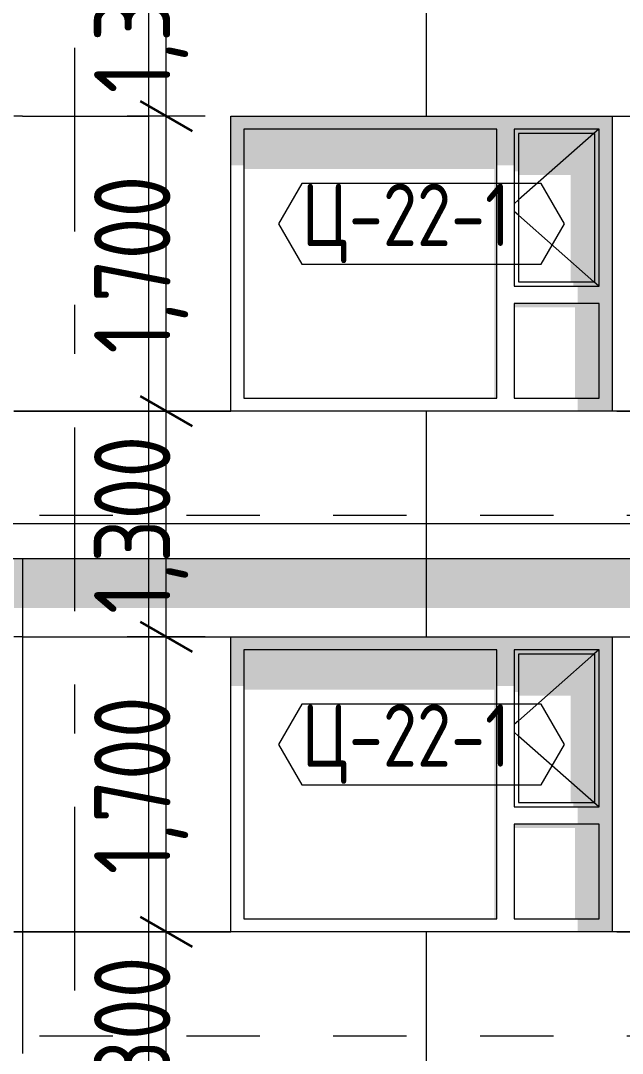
# Model space of a CAD drawing. Header units: millimetres. Extents: x 18162 to 7085488, y 72188 to 247925.
# Drawn here: x 5806197 to 5809667, y 109284 to 115234 of the extents above; entities that cross this region are included whole.
import ezdxf
from ezdxf.enums import TextEntityAlignment as Align

# ---------------------------------------------------------------- set-up
doc = ezdxf.new("R2010")
doc.units = ezdxf.units.MM
doc.header["$MEASUREMENT"] = 0
doc.linetypes.add('Dashed', pattern=[423.333333, 211.666667, -211.666667])
doc.linetypes.add('Double Dashed', pattern=[1093.611073, 529.166651, -211.666656, 141.111112, -211.666656])
for name, color, linetype in [('Archicad Windows', 7, 'Continuous'), ('Structural - Bearing', 7, 'Continuous'), ('Structural - Grid', 7, 'Continuous')]:
    doc.layers.add(name, color=color, linetype=linetype)
doc.styles.add('GENERATED_STYLE_3', font='', dxfattribs={"width": 0.8})
doc.styles.get('GENERATED_STYLE_3').set_extended_font_data('ISOCPEUR MON')
doc.dimstyles.new('GENERATED_STYLE__15', dxfattribs={"dimtxt": 440.00001, "dimasz": 228, "dimexe": 0.18, "dimexo": 150, "dimgap": 0, "dimtad": 1, "dimdec": 0, "dimzin": 0, "dimdsep": 46, "dimtxsty": 'GENERATED_STYLE_3', "dimblk": 'ARROWHEAD_2', "dimblk1": 'ARROWHEAD_2', "dimblk2": 'ARROWHEAD_2', "dimcen": 0.09, "dimclrd": 13, "dimclre": 13, "dimclrt": 13, "dimadec": 0, "dimazin": 0, "dimtfac": 1, "dimtdec": 4, "dimtmove": 0, "dimatfit": 3, "dimfxl": 1, "dimtolj": 1, "dimtzin": 0, "dimarcsym": 0})
doc.dimstyles.new('GENERATED_STYLE__19', dxfattribs={"dimtxt": 440.00001, "dimasz": 228, "dimexe": 0.18, "dimexo": 31028.935828, "dimgap": 0, "dimtad": 1, "dimdec": 0, "dimzin": 0, "dimdsep": 46, "dimtxsty": 'GENERATED_STYLE_3', "dimblk": 'ARROWHEAD_2', "dimblk1": 'ARROWHEAD_2', "dimblk2": 'ARROWHEAD_2', "dimcen": 0.09, "dimclrd": 13, "dimclre": 13, "dimclrt": 13, "dimadec": 0, "dimazin": 0, "dimtfac": 1, "dimtdec": 4, "dimtmove": 0, "dimatfit": 3, "dimfxl": 1, "dimtolj": 1, "dimtzin": 0, "dimarcsym": 0})
doc.dimstyles.new('GENERATED_STYLE__20', dxfattribs={"dimtxt": 440.00001, "dimasz": 228, "dimexe": 0.18, "dimexo": 31229.618294, "dimgap": 0, "dimtad": 1, "dimdec": 0, "dimzin": 0, "dimdsep": 46, "dimtxsty": 'GENERATED_STYLE_3', "dimblk": 'ARROWHEAD_2', "dimblk1": 'ARROWHEAD_2', "dimblk2": 'ARROWHEAD_2', "dimcen": 0.09, "dimclrd": 13, "dimclre": 13, "dimclrt": 13, "dimadec": 0, "dimazin": 0, "dimtfac": 1, "dimtdec": 4, "dimtmove": 0, "dimatfit": 3, "dimfxl": 1, "dimtolj": 1, "dimtzin": 0, "dimarcsym": 0})
doc.dimstyles.new('GENERATED_STYLE__30', dxfattribs={"dimtxt": 440.00001, "dimasz": 228, "dimexe": 0.18, "dimexo": 0.0625, "dimgap": 0, "dimtad": 1, "dimdec": 0, "dimzin": 0, "dimdsep": 46, "dimtxsty": 'GENERATED_STYLE_3', "dimblk": 'ARROWHEAD_2', "dimblk1": 'ARROWHEAD_2', "dimblk2": 'ARROWHEAD_2', "dimcen": 0.09, "dimclrd": 13, "dimclre": 13, "dimclrt": 13, "dimadec": 0, "dimazin": 0, "dimtfac": 1, "dimtdec": 4, "dimtmove": 0, "dimatfit": 3, "dimfxl": 1, "dimtolj": 1, "dimtzin": 0, "dimarcsym": 0})

# ---------------------------------------------------------------- blocks, each defined once
blk = doc.blocks.new('*X2336', base_point=(5785635.3, 106384.1))
at = {"layer": 'Structural - Bearing', "color": 7, "linetype": 'Continuous', "lineweight": 13}
for p, q in [((5806208.8, 111684.1), (5806158.8, 111684.1)), ((5806158.8, 109984.1), (5806208.8, 109984.1)), ((5806208.8, 109984.1), (5806158.8, 109984.1))]:
    blk.add_line(p, q, dxfattribs=at)
blk = doc.blocks.new('*X2337', base_point=(5785635.3, 106384.1))
at = {"layer": 'Structural - Bearing', "color": 8, "linetype": 'Continuous', "lineweight": 13}
for p, q in [((5806935.3, 112134.1), (5806935.3, 109984.1)), ((5808535.3, 112134.1), (5808535.3, 111684.1)), ((5806208.8, 111684.1), (5806435.3, 111684.1)), ((5806435.3, 111684.1), (5806935.3, 111684.1)), ((5806935.3, 111684.1), (5807408.8, 111684.1)), ((5809608.8, 111684.1), (5809635.3, 111684.1)), ((5809635.3, 111684.1), (5810135.3, 111684.1)), ((5806208.8, 109984.1), (5806435.3, 109984.1)), ((5806435.3, 109984.1), (5806208.8, 109984.1)), ((5806935.3, 109984.1), (5806435.3, 109984.1)), ((5806435.3, 109984.1), (5806935.3, 109984.1)), ((5806935.3, 109984.1), (5807408.8, 109984.1)), ((5806935.3, 109984.1), (5806935.3, 109384.1)), ((5807408.8, 109984.1), (5806935.3, 109984.1)), ((5808535.3, 109984.1), (5808535.3, 109384.1)), ((5809635.3, 109984.1), (5809608.8, 109984.1)), ((5810135.3, 109984.1), (5809635.3, 109984.1)), ((5809635.3, 109984.1), (5810135.3, 109984.1)), ((5806935.3, 109384.1), (5806935.3, 109284.1)), ((5808535.3, 109384.1), (5808535.3, 109284.1))]:
    blk.add_line(p, q, dxfattribs=at)
blk = doc.blocks.new('*X2353', base_point=(5785635.3, 106384.1))
at = {"layer": 'Structural - Bearing', "color": 7, "linetype": 'Continuous', "lineweight": 9}
for p, q in [((5806935.3, 112334.1), (5806935.3, 112134.1)), ((5808535.3, 112334.1), (5808535.3, 112134.1)), ((5810135.3, 112334.1), (5810135.3, 112134.1)), ((5811735.3, 112334.1), (5811735.3, 112134.1)), ((5813335.3, 112334.1), (5813335.3, 112134.1))]:
    blk.add_line(p, q, dxfattribs=at)
blk = doc.blocks.new('*X2474', base_point=(5785635.3, 106384.1))
at = {"layer": 'Structural - Bearing', "color": 8, "linetype": 'Continuous', "lineweight": 13}
for p, q in [((5806208.8, 114684.1), (5806158.8, 114684.1)), ((5806158.8, 112984.1), (5806208.8, 112984.1)), ((5806208.8, 112984.1), (5806158.8, 112984.1))]:
    blk.add_line(p, q, dxfattribs=at)
blk = doc.blocks.new('*X2475', base_point=(5785635.3, 106384.1))
at = {"layer": 'Structural - Bearing', "color": 8, "linetype": 'Continuous', "lineweight": 13}
for p, q in [((5806935.3, 115284.1), (5806935.3, 112984.1)), ((5808535.3, 115284.1), (5808535.3, 114684.1)), ((5806208.8, 114684.1), (5806435.3, 114684.1)), ((5806435.3, 114684.1), (5806935.3, 114684.1)), ((5809608.8, 114684.1), (5809635.3, 114684.1)), ((5809635.3, 114684.1), (5810135.3, 114684.1)), ((5806208.8, 112984.1), (5806435.3, 112984.1)), ((5806435.3, 112984.1), (5806208.8, 112984.1)), ((5806935.3, 112984.1), (5806435.3, 112984.1)), ((5806435.3, 112984.1), (5806935.3, 112984.1)), ((5806935.3, 112984.1), (5807408.8, 112984.1)), ((5806935.3, 112984.1), (5806935.3, 112384.1)), ((5807408.8, 112984.1), (5806935.3, 112984.1)), ((5808535.3, 112984.1), (5808535.3, 112384.1)), ((5809635.3, 112984.1), (5809608.8, 112984.1)), ((5810135.3, 112984.1), (5809635.3, 112984.1)), ((5809635.3, 112984.1), (5810135.3, 112984.1)), ((5806935.3, 112384.1), (5806935.3, 112334.1)), ((5808535.3, 112384.1), (5808535.3, 112334.1))]:
    blk.add_line(p, q, dxfattribs=at)
blk = doc.blocks.new('*X2499', base_point=(5785635.3, 106384.1))
at = {"layer": 'Structural - Bearing', "color": 8, "linetype": 'Continuous', "lineweight": 13}
for p, q in [((5806935.3, 109284.1), (5806935.3, 106984.1)), ((5808535.3, 109284.1), (5808535.3, 108684.1))]:
    blk.add_line(p, q, dxfattribs=at)
blk = doc.blocks.new('*D2559', base_point=(5785635.3, 106384.1))
at = {"color": 13, "linetype": 'Continuous', "lineweight": 13}
for p, q in [((5807035.7, 108684.1), (5807035.7, 109984.1)), ((5807260.7, 108684.1), (5806810.7, 108684.1)), ((5807035.7, 106984.1), (5807035.7, 108684.1)), ((5807260.7, 106984.1), (5806810.7, 106984.1)), ((5807035.7, 105084.1), (5807035.7, 106984.1))]:
    blk.add_line(p, q, dxfattribs=at)
at = {"color": 12, "linetype": 'Continuous', "lineweight": 35}
for p, q in [((5806885.7, 108770.7), (5807185.7, 108597.5)), ((5806885.7, 107070.7), (5807185.7, 106897.5))]:
    blk.add_line(p, q, dxfattribs=at)
at = {"color": 13, "lineweight": 13, "insert": (5807163.3, 107315.9), "char_height": 440, "attachment_point": 7, "rotation": 90, "style": 'GENERATED_STYLE_3'}
blk.add_mtext('\\A1;{\\pql;\\fISOCPEUR MON|b0|i0|c0|p0;\\W0.800000;1,700}', dxfattribs=at)
blk = doc.blocks.new('ARROWHEAD_2')
at = {"color": 0, "linetype": 'Continuous', "lineweight": 0}
for p, q in [((-0.378, -0.655), (0.378, 0.655)), ((0, 0), (-1, 0))]:
    blk.add_line(p, q, dxfattribs=at)
blk = doc.blocks.new('*D2560', base_point=(5785635.3, 106384.1))
at = {"color": 12, "linetype": 'Continuous', "lineweight": 35}
for p, q in [((5806885.7, 110070.7), (5807185.7, 109897.5)), ((5806885.7, 108770.7), (5807185.7, 108597.5))]:
    blk.add_line(p, q, dxfattribs=at)
at = {"color": 13, "linetype": 'Continuous', "lineweight": 13}
blk.add_line((5807035.7, 108684.1), (5807035.7, 109984.1), dxfattribs=at)
at = {"color": 13, "lineweight": 13, "insert": (5807163.3, 108815.9), "char_height": 440, "attachment_point": 7, "rotation": 90, "style": 'GENERATED_STYLE_3'}
blk.add_mtext('\\A1;{\\pql;\\fISOCPEUR MON|b0|i0|c0|p0;\\W0.800000;1,300}', dxfattribs=at)
blk = doc.blocks.new('*D2561', base_point=(5785635.3, 106384.1))
at = {"color": 13, "linetype": 'Continuous', "lineweight": 13}
for p, q in [((5807035.7, 111684.1), (5807035.7, 112984.1)), ((5807260.7, 111684.1), (5806810.7, 111684.1)), ((5807035.7, 109984.1), (5807035.7, 111684.1)), ((5807260.7, 109984.1), (5806810.7, 109984.1)), ((5807035.7, 108684.1), (5807035.7, 109984.1))]:
    blk.add_line(p, q, dxfattribs=at)
at = {"color": 12, "linetype": 'Continuous', "lineweight": 35}
for p, q in [((5806885.7, 111770.7), (5807185.7, 111597.5)), ((5806885.7, 110070.7), (5807185.7, 109897.5))]:
    blk.add_line(p, q, dxfattribs=at)
at = {"color": 13, "lineweight": 13, "insert": (5807163.3, 110315.9), "char_height": 440, "attachment_point": 7, "rotation": 90, "style": 'GENERATED_STYLE_3'}
blk.add_mtext('\\A1;{\\pql;\\fISOCPEUR MON|b0|i0|c0|p0;\\W0.800000;1,700}', dxfattribs=at)
blk = doc.blocks.new('*D2562', base_point=(5785635.3, 106384.1))
at = {"color": 12, "linetype": 'Continuous', "lineweight": 35}
for p, q in [((5806885.7, 113070.7), (5807185.7, 112897.5)), ((5806885.7, 111770.7), (5807185.7, 111597.5))]:
    blk.add_line(p, q, dxfattribs=at)
at = {"color": 13, "linetype": 'Continuous', "lineweight": 13}
blk.add_line((5807035.7, 111684.1), (5807035.7, 112984.1), dxfattribs=at)
at = {"color": 13, "lineweight": 13, "insert": (5807163.3, 111815.9), "char_height": 440, "attachment_point": 7, "rotation": 90, "style": 'GENERATED_STYLE_3'}
blk.add_mtext('\\A1;{\\pql;\\fISOCPEUR MON|b0|i0|c0|p0;\\W0.800000;1,300}', dxfattribs=at)
blk = doc.blocks.new('*D2563', base_point=(5785635.3, 106384.1))
at = {"color": 13, "linetype": 'Continuous', "lineweight": 13}
for p, q in [((5807035.7, 114684.1), (5807035.7, 115984.1)), ((5807260.7, 114684.1), (5806810.7, 114684.1)), ((5807035.7, 112984.1), (5807035.7, 114684.1)), ((5807260.7, 112984.1), (5806810.7, 112984.1)), ((5807035.7, 111684.1), (5807035.7, 112984.1))]:
    blk.add_line(p, q, dxfattribs=at)
at = {"color": 12, "linetype": 'Continuous', "lineweight": 35}
for p, q in [((5806885.7, 114770.7), (5807185.7, 114597.5)), ((5806885.7, 113070.7), (5807185.7, 112897.5))]:
    blk.add_line(p, q, dxfattribs=at)
at = {"color": 13, "lineweight": 13, "insert": (5807163.3, 113315.9), "char_height": 440, "attachment_point": 7, "rotation": 90, "style": 'GENERATED_STYLE_3'}
blk.add_mtext('\\A1;{\\pql;\\fISOCPEUR MON|b0|i0|c0|p0;\\W0.800000;1,700}', dxfattribs=at)
blk = doc.blocks.new('*D2564', base_point=(5785635.3, 106384.1))
at = {"color": 12, "linetype": 'Continuous', "lineweight": 35}
for p, q in [((5806885.7, 116070.7), (5807185.7, 115897.5)), ((5806885.7, 114770.7), (5807185.7, 114597.5))]:
    blk.add_line(p, q, dxfattribs=at)
at = {"color": 13, "linetype": 'Continuous', "lineweight": 13}
blk.add_line((5807035.7, 114684.1), (5807035.7, 115984.1), dxfattribs=at)
at = {"color": 13, "lineweight": 13, "insert": (5807163.3, 114815.9), "char_height": 440, "attachment_point": 7, "rotation": 90, "style": 'GENERATED_STYLE_3'}
blk.add_mtext('\\A1;{\\pql;\\fISOCPEUR MON|b0|i0|c0|p0;\\W0.800000;1,300}', dxfattribs=at)
blk = doc.blocks.new('*D2565', base_point=(5785635.3, 106384.1))
at = {"color": 13, "linetype": 'Continuous', "lineweight": 13}
for p, q in [((5807035.7, 117684.1), (5807035.7, 118984.1)), ((5807260.7, 117684.1), (5806810.7, 117684.1)), ((5807035.7, 115984.1), (5807035.7, 117684.1)), ((5807260.7, 115984.1), (5806810.7, 115984.1)), ((5807035.7, 114684.1), (5807035.7, 115984.1))]:
    blk.add_line(p, q, dxfattribs=at)
at = {"color": 12, "linetype": 'Continuous', "lineweight": 35}
for p, q in [((5806885.7, 117770.7), (5807185.7, 117597.5)), ((5806885.7, 116070.7), (5807185.7, 115897.5))]:
    blk.add_line(p, q, dxfattribs=at)
at = {"color": 13, "lineweight": 13, "insert": (5807163.3, 116315.9), "char_height": 440, "attachment_point": 7, "rotation": 90, "style": 'GENERATED_STYLE_3'}
blk.add_mtext('\\A1;{\\pql;\\fISOCPEUR MON|b0|i0|c0|p0;\\W0.800000;1,700}', dxfattribs=at)
blk = doc.blocks.new('*D2594', base_point=(5785635.3, 106384.1))
at = {"color": 12, "linetype": 'Continuous', "lineweight": 35}
for p, q in [((5838328.4, 109420.7), (5838628.4, 109247.5)), ((5838328.4, 109220.7), (5838628.4, 109047.5))]:
    blk.add_line(p, q, dxfattribs=at)
at = {"color": 13, "linetype": 'Continuous', "lineweight": 13}
blk.add_line((5838478.4, 109134.1), (5838478.4, 109334.1), dxfattribs=at)
blk = doc.blocks.new('*D2595', base_point=(5785635.3, 106384.1))
at = {"color": 12, "linetype": 'Continuous', "lineweight": 35}
for p, q in [((5838328.4, 112220.7), (5838628.4, 112047.5)), ((5838328.4, 109420.7), (5838628.4, 109247.5))]:
    blk.add_line(p, q, dxfattribs=at)
at = {"color": 13, "linetype": 'Continuous', "lineweight": 13}
for p, q in [((5838703.4, 112134.1), (5837187.8, 112134.1)), ((5838478.4, 109334.1), (5838478.4, 112134.1)), ((5838703.4, 109334.1), (5837187.8, 109334.1)), ((5838478.4, 109134.1), (5838478.4, 109334.1))]:
    blk.add_line(p, q, dxfattribs=at)
at = {"color": 13, "lineweight": 13, "char_height": 440, "attachment_point": 7, "rotation": 90, "style": 'GENERATED_STYLE_3'}
for s, insert in [('\\A1;{\\pql;\\fISOCPEUR MON|b0|i0|c0|p0;\\W0.800000;2,800}', (5838605.9, 110549.6)), ('\\A1;{\\pql;\\fISOCPEUR MON|b0|i0|c0|p0;\\W0.800000;200}', (5838518.1, 109420.8))]:
    blk.add_mtext(s, dxfattribs=dict(at, insert=insert))
blk = doc.blocks.new('*D2596', base_point=(5785635.3, 106384.1))
at = {"color": 13, "linetype": 'Continuous', "lineweight": 13}
for p, q in [((5838478.4, 112334.1), (5838478.4, 115134.1)), ((5838703.4, 112334.1), (5837187.8, 112334.1)), ((5838478.4, 112134.1), (5838478.4, 112334.1))]:
    blk.add_line(p, q, dxfattribs=at)
at = {"color": 12, "linetype": 'Continuous', "lineweight": 35}
for p, q in [((5838328.4, 112420.7), (5838628.4, 112247.5)), ((5838328.4, 112220.7), (5838628.4, 112047.5))]:
    blk.add_line(p, q, dxfattribs=at)
blk = doc.blocks.new('*D2597', base_point=(5785635.3, 106384.1))
at = {"color": 12, "linetype": 'Continuous', "lineweight": 35}
for p, q in [((5838328.4, 115220.7), (5838628.4, 115047.5)), ((5838328.4, 112420.7), (5838628.4, 112247.5))]:
    blk.add_line(p, q, dxfattribs=at)
at = {"color": 13, "linetype": 'Continuous', "lineweight": 13}
for p, q in [((5838703.4, 115134.1), (5837187.8, 115134.1)), ((5838478.4, 112334.1), (5838478.4, 115134.1))]:
    blk.add_line(p, q, dxfattribs=at)
at = {"color": 13, "lineweight": 13, "char_height": 440, "attachment_point": 7, "rotation": 90, "style": 'GENERATED_STYLE_3'}
for s, insert in [('\\A1;{\\pql;\\fISOCPEUR MON|b0|i0|c0|p0;\\W0.800000;2,800}', (5838605.9, 113549.6)), ('\\A1;{\\pql;\\fISOCPEUR MON|b0|i0|c0|p0;\\W0.800000;200}', (5838518.1, 112420.8))]:
    blk.add_mtext(s, dxfattribs=dict(at, insert=insert))
blk = doc.blocks.new('*D2598', base_point=(5785635.3, 106384.1))
at = {"color": 13, "linetype": 'Continuous', "lineweight": 13}
for p, q in [((5838478.4, 115334.1), (5838478.4, 118134.1)), ((5838703.4, 115334.1), (5837187.8, 115334.1)), ((5838478.4, 115134.1), (5838478.4, 115334.1)), ((5838703.4, 115134.1), (5837187.8, 115134.1))]:
    blk.add_line(p, q, dxfattribs=at)
at = {"color": 12, "linetype": 'Continuous', "lineweight": 35}
for p, q in [((5838328.4, 115420.7), (5838628.4, 115247.5)), ((5838328.4, 115220.7), (5838628.4, 115047.5))]:
    blk.add_line(p, q, dxfattribs=at)
blk = doc.blocks.new('*D2646', base_point=(5785635.3, 106384.1))
at = {"color": 13, "linetype": 'Continuous', "lineweight": 13}
for p, q in [((5801482.5, 156834.1), (5801482.5, 156980.8)), ((5816658.8, 156834.1), (5801257.5, 156834.1)), ((5801482.5, 102734.1), (5801482.5, 156834.1)), ((5806188.8, 102734.1), (5801257.5, 102734.1)), ((5801482.5, 102587.4), (5801482.5, 102734.1))]:
    blk.add_line(p, q, dxfattribs=at)
at = {"color": 12, "linetype": 'Continuous', "lineweight": 35}
for p, q in [((5801632.5, 156747.5), (5801332.5, 156920.7)), ((5801332.5, 102820.7), (5801632.5, 102647.5))]:
    blk.add_line(p, q, dxfattribs=at)
at = {"color": 13, "lineweight": 13, "insert": (5801610.1, 129125.4), "char_height": 440, "attachment_point": 7, "rotation": 90, "style": 'GENERATED_STYLE_3'}
blk.add_mtext('\\A1;{\\pql;\\fISOCPEUR MON|b0|i0|c0|p0;\\W0.800000;54,100}', dxfattribs=at)
blk = doc.blocks.new('Label_158_3', base_point=(5808508.8, 110829.1))
at = {"color": 13, "linetype": 'Continuous', "lineweight": 13, "flags": 128}
blk.add_lwpolyline([(5807684.9, 111063.3), (5807819, 110831.1), (5809198.6, 110831.1), (5809332.7, 111063.3), (5809198.6, 111295.6), (5807819, 111295.6)], close=True, dxfattribs=at)
at = {"color": 13, "lineweight": 13, "insert": (5807819, 111294.9), "char_height": 360, "attachment_point": 1, "style": 'GENERATED_STYLE_3'}
blk.add_mtext('\\A1;{\\pql;\\pt0,253000;\\fISOCPEUR MON|b0|i0|c0|p0;\\W0.800000;Ц-22-1\\fISOCPEUR MON|b0|i0|c0|p0;\\W0.800000;\\A1{\\H.66x;\\S^  ;}\\fISOCPEUR MON|b0|i0|c0|p0;\\W0.800000;\\fISOCPEUR MON|b0|i0|c0|p0;\\W0.800000;\\A1{\\H.66x;\\S^  ;}\\fISOCPEUR MON|b0|i0|c0|p0;\\W0.800000; \\fISOCPEUR MON|b0|i0|c0|p0;\\W0.800000;\\fISOCPEUR MON|b0|i0|c0|p0;\\W0.800000;\\fISOCPEUR MON|b0|i0|c0|p0;\\W0.800000;\\fISOCPEUR MON|b0|i0|c0|p0;\\W0.800000;\\fISOCPEUR MON|b0|i0|c0|p0;\\W0.800000;\\fISOCPEUR MON|b0|i0|c0|p0;\\W0.800000;\\fISOCPEUR MON|b0|i0|c0|p0;\\W0.800000;\\fISOCPEUR MON|b0|i0|c0|p0;\\W0.800000;\\fISOCPEUR MON|b0|i0|c0|p0;\\W0.800000;\\fISOCPEUR MON|b0|i0|c0|p0;\\W0.800000;\\fISOCPEUR MON|b0|i0|c0|p0;\\W0.800000;\\fISOCPEUR MON|b0|i0|c0|p0;\\W0.800000;\\fISOCPEUR MON|b0|i0|c0|p0;\\W0.800000;\\fISOCPEUR MON|b0|i0|c0|p0;\\W0.800000;\\fISOCPEUR MON|b0|i0|c0|p0;\\W0.800000;\\fISOCPEUR MON|b0|i0|c0|p0;\\W0.800000;\\fISOCPEUR MON|b0|i0|c0|p0;\\W0.800000;\\fISOCPEUR MON|b0|i0|c0|p0;\\W0.800000;\\fISOCPEUR MON|b0|i0|c0|p0;\\W0.800000;\\fISOCPEUR MON|b0|i0|c0|p0;\\W0.800000;\\fISOCPEUR MON|b0|i0|c0|p0;\\W0.800000;\\fISOCPEUR MON|b0|i0|c0|p0;\\W0.800000;\\fISOCPEUR MON|b0|i0|c0|p0;\\W0.800000;\\fISOCPEUR MON|b0|i0|c0|p0;\\W0.800000;\\fISOCPEUR MON|b0|i0|c0|p0;\\W0.800000;\\fISOCPEUR MON|b0|i0|c0|p0;\\W0.800000;\\fISOCPEUR MON|b0|i0|c0|p0;\\W0.800000;\\fISOCPEUR MON|b0|i0|c0|p0;\\W0.800000;\\fISOCPEUR MON|b0|i0|c0|p0;\\W0.800000;\\fISOCPEUR MON|b0|i0|c0|p0;\\W0.800000;\\fISOCPEUR MON|b0|i0|c0|p0;\\W0.800000;\\fISOCPEUR MON|b0|i0|c0|p0;\\W0.800000;\\fISOCPEUR MON|b0|i0|c0|p0;\\W0.800000;\\fISOCPEUR MON|b0|i0|c0|p0;\\W0.800000;\\fISOCPEUR MON|b0|i0|c0|p0;\\W0.800000;\\fISOCPEUR MON|b0|i0|c0|p0;\\W0.800000;\\fISOCPEUR MON|b0|i0|c0|p0;\\W0.800000;\\fISOCPEUR MON|b0|i0|c0|p0;\\W0.800000;\\fISOCPEUR MON|b0|i0|c0|p0;\\W0.800000;\\fISOCPEUR MON|b0|i0|c0|p0;\\W0.800000;\\fISOCPEUR MON|b0|i0|c0|p0;\\W0.800000;\\fISOCPEUR MON|b0|i0|c0|p0;\\W0.800000;\\fISOCPEUR MON|b0|i0|c0|p0;\\W0.800000;}', dxfattribs=at)
blk = doc.blocks.new('Label_199_3', base_point=(5808508.8, 113829.1))
at = {"color": 13, "linetype": 'Continuous', "lineweight": 13, "flags": 128}
blk.add_lwpolyline([(5807684.9, 114063.3), (5807819, 113831.1), (5809198.6, 113831.1), (5809332.7, 114063.3), (5809198.6, 114295.6), (5807819, 114295.6)], close=True, dxfattribs=at)
at = {"color": 13, "lineweight": 13, "insert": (5807819, 114294.9), "char_height": 360, "attachment_point": 1, "style": 'GENERATED_STYLE_3'}
blk.add_mtext('\\A1;{\\pql;\\pt0,253000;\\fISOCPEUR MON|b0|i0|c0|p0;\\W0.800000;Ц-22-1\\fISOCPEUR MON|b0|i0|c0|p0;\\W0.800000;\\A1{\\H.66x;\\S^  ;}\\fISOCPEUR MON|b0|i0|c0|p0;\\W0.800000;\\fISOCPEUR MON|b0|i0|c0|p0;\\W0.800000;\\A1{\\H.66x;\\S^  ;}\\fISOCPEUR MON|b0|i0|c0|p0;\\W0.800000; \\fISOCPEUR MON|b0|i0|c0|p0;\\W0.800000;\\fISOCPEUR MON|b0|i0|c0|p0;\\W0.800000;\\fISOCPEUR MON|b0|i0|c0|p0;\\W0.800000;\\fISOCPEUR MON|b0|i0|c0|p0;\\W0.800000;\\fISOCPEUR MON|b0|i0|c0|p0;\\W0.800000;\\fISOCPEUR MON|b0|i0|c0|p0;\\W0.800000;\\fISOCPEUR MON|b0|i0|c0|p0;\\W0.800000;\\fISOCPEUR MON|b0|i0|c0|p0;\\W0.800000;\\fISOCPEUR MON|b0|i0|c0|p0;\\W0.800000;\\fISOCPEUR MON|b0|i0|c0|p0;\\W0.800000;\\fISOCPEUR MON|b0|i0|c0|p0;\\W0.800000;\\fISOCPEUR MON|b0|i0|c0|p0;\\W0.800000;\\fISOCPEUR MON|b0|i0|c0|p0;\\W0.800000;\\fISOCPEUR MON|b0|i0|c0|p0;\\W0.800000;\\fISOCPEUR MON|b0|i0|c0|p0;\\W0.800000;\\fISOCPEUR MON|b0|i0|c0|p0;\\W0.800000;\\fISOCPEUR MON|b0|i0|c0|p0;\\W0.800000;\\fISOCPEUR MON|b0|i0|c0|p0;\\W0.800000;\\fISOCPEUR MON|b0|i0|c0|p0;\\W0.800000;\\fISOCPEUR MON|b0|i0|c0|p0;\\W0.800000;\\fISOCPEUR MON|b0|i0|c0|p0;\\W0.800000;\\fISOCPEUR MON|b0|i0|c0|p0;\\W0.800000;\\fISOCPEUR MON|b0|i0|c0|p0;\\W0.800000;\\fISOCPEUR MON|b0|i0|c0|p0;\\W0.800000;\\fISOCPEUR MON|b0|i0|c0|p0;\\W0.800000;\\fISOCPEUR MON|b0|i0|c0|p0;\\W0.800000;\\fISOCPEUR MON|b0|i0|c0|p0;\\W0.800000;\\fISOCPEUR MON|b0|i0|c0|p0;\\W0.800000;\\fISOCPEUR MON|b0|i0|c0|p0;\\W0.800000;\\fISOCPEUR MON|b0|i0|c0|p0;\\W0.800000;\\fISOCPEUR MON|b0|i0|c0|p0;\\W0.800000;\\fISOCPEUR MON|b0|i0|c0|p0;\\W0.800000;\\fISOCPEUR MON|b0|i0|c0|p0;\\W0.800000;\\fISOCPEUR MON|b0|i0|c0|p0;\\W0.800000;\\fISOCPEUR MON|b0|i0|c0|p0;\\W0.800000;\\fISOCPEUR MON|b0|i0|c0|p0;\\W0.800000;\\fISOCPEUR MON|b0|i0|c0|p0;\\W0.800000;\\fISOCPEUR MON|b0|i0|c0|p0;\\W0.800000;\\fISOCPEUR MON|b0|i0|c0|p0;\\W0.800000;\\fISOCPEUR MON|b0|i0|c0|p0;\\W0.800000;\\fISOCPEUR MON|b0|i0|c0|p0;\\W0.800000;\\fISOCPEUR MON|b0|i0|c0|p0;\\W0.800000;\\fISOCPEUR MON|b0|i0|c0|p0;\\W0.800000;}', dxfattribs=at)
blk = doc.blocks.new('Standard grid marker[374]_3', base_point=(5806508.8, 166384.1))
at = {"layer": 'Structural - Grid', "color": 13, "linetype": 'Double Dashed', "lineweight": 13, "ltscale": 2}
blk.add_line((5806508.8, 165384.1), (5806508.8, 100884.1), dxfattribs=at)
at = {"layer": 'Structural - Grid', "color": 13, "lineweight": 13, "style": 'GENERATED_STYLE_3'}
blk.add_attdef('AC_MarkerText_1', text='', height=500, rotation=360, dxfattribs=at).set_placement((5806508.8, 99534.1), align=Align.TOP_CENTER)

msp = doc.modelspace()

# ---------------------------------------------------------------- hatches: boundary and pattern name
at = {"layer": 'Archicad Windows', "linetype": 'Continuous', "lineweight": 0}
for points in [[(5808943.8, 114609.1), (5809043.8, 114609.1), (5809533.8, 114609.1), (5809608.8, 114609.1), (5809608.8, 114684.1), (5807408.8, 114684.1), (5807408.8, 114609.1), (5807483.8, 114609.1)], [(5807408.8, 114401.2), (5807483.8, 114401.2), (5807483.8, 114609.1), (5807408.8, 114609.1)], [(5808943.8, 114609.1), (5807483.8, 114609.1), (5807483.8, 114380), (5808928.8, 114380), (5808928.8, 113059.1), (5808943.8, 113059.1)], [(5809043.8, 114609.1), (5808943.8, 114609.1), (5808943.8, 114401.2), (5809043.8, 114401.2)], [(5809533.8, 114609.1), (5809043.8, 114609.1), (5809043.8, 114584.1), (5809068.8, 114584.1), (5809508.8, 114584.1), (5809533.8, 114584.1)], [(5809533.8, 113704.1), (5809533.8, 113604.1), (5809533.8, 113059.1), (5809608.8, 113059.1), (5809608.8, 114609.1), (5809533.8, 114609.1)], [(5809043.8, 114584.1), (5809043.8, 114365.9), (5809068.8, 114365.9), (5809068.8, 114584.1)], [(5809508.8, 114584.1), (5809068.8, 114584.1), (5809068.8, 114344.7), (5809368.8, 114344.7), (5809368.8, 113729.1), (5809508.8, 113729.1)], [(5809508.8, 113729.1), (5809533.8, 113729.1), (5809533.8, 114584.1), (5809508.8, 114584.1)], [(5809533.8, 113729.1), (5809383.8, 113729.1), (5809383.8, 113704.1), (5809533.8, 113704.1)], [(5809533.8, 113704.1), (5809408.8, 113704.1), (5809408.8, 113604.1), (5809533.8, 113604.1)], [(5809043.8, 113604.1), (5809043.8, 113582.9), (5809393.8, 113582.9), (5809393.8, 113059.1), (5809533.8, 113059.1), (5809533.8, 113604.1)], [(5809408.8, 112984.1), (5809608.8, 112984.1), (5809608.8, 113059.1), (5809408.8, 113059.1)], [(5807408.8, 111609.1), (5807483.8, 111609.1), (5808943.8, 111609.1), (5809043.8, 111609.1), (5809533.8, 111609.1), (5809608.8, 111609.1), (5809608.8, 111684.1), (5807408.8, 111684.1)], [(5807483.8, 111609.1), (5807408.8, 111609.1), (5807408.8, 111401.2), (5807483.8, 111401.2)], [(5808943.8, 111609.1), (5807483.8, 111609.1), (5807483.8, 111380), (5808928.8, 111380), (5808928.8, 110059.1), (5808943.8, 110059.1)], [(5808943.8, 111609.1), (5808943.8, 111401.2), (5809043.8, 111401.2), (5809043.8, 111609.1)], [(5809043.8, 111609.1), (5809043.8, 111584.1), (5809068.8, 111584.1), (5809508.8, 111584.1), (5809533.8, 111584.1), (5809533.8, 111609.1)], [(5809043.8, 111584.1), (5809043.8, 111365.9), (5809068.8, 111365.9), (5809068.8, 111584.1)], [(5809068.8, 111344.7), (5809368.8, 111344.7), (5809368.8, 110729.1), (5809508.8, 110729.1), (5809508.8, 111584.1), (5809068.8, 111584.1)], [(5809508.8, 110729.1), (5809533.8, 110729.1), (5809533.8, 111584.1), (5809508.8, 111584.1)], [(5809533.8, 110704.1), (5809533.8, 110604.1), (5809533.8, 110059.1), (5809608.8, 110059.1), (5809608.8, 111609.1), (5809533.8, 111609.1)], [(5809533.8, 110729.1), (5809383.8, 110729.1), (5809383.8, 110704.1), (5809533.8, 110704.1)], [(5809408.8, 110704.1), (5809408.8, 110604.1), (5809533.8, 110604.1), (5809533.8, 110704.1)], [(5809043.8, 110604.1), (5809043.8, 110582.8), (5809393.8, 110582.8), (5809393.8, 110059.1), (5809533.8, 110059.1), (5809533.8, 110604.1)], [(5809408.8, 110059.1), (5809408.8, 109984.1), (5809608.8, 109984.1), (5809608.8, 110059.1)]]:
    msp.add_hatch(color=49, dxfattribs=at).paths.add_polyline_path(points)
at = {"layer": 'Structural - Bearing', "linetype": 'Continuous', "lineweight": 0}
for points in [[(5806208.8, 111850.5), (5812168.8, 111850.5), (5812168.8, 111684.1), (5812408.8, 111684.1), (5812408.8, 109984.1), (5812168.8, 109984.1), (5812168.8, 109284.1), (5813408.8, 109284.1), (5813408.8, 109334.1), (5813596.8, 109334.1), (5813596.8, 109354.1), (5813458.8, 109354.1), (5813458.8, 109414.1), (5813439.3, 109414.1), (5813439.3, 112044.1), (5813458.8, 112044.1), (5813458.8, 112104.1), (5816958.8, 112104.1), (5816958.8, 112134.1), (5813408.8, 112134.1), (5813408.8, 112284.1), (5813408.4, 112284.1), (5813408.4, 112134.1), (5806208.8, 112134.1)], [(5806208.8, 112134.1), (5806158.8, 112134.1), (5806158.8, 111850.5), (5806208.8, 111850.5)]]:
    msp.add_hatch(color=49, dxfattribs=at).paths.add_polyline_path(points)

# ---------------------------------------------------------------- linework, layer by layer
at = {"color": 8, "linetype": 'Dashed', "lineweight": 13, "ltscale": 2}
for p, q in [((5800379.4, 112384.1), (5841359.8, 112384.1)), ((5800379.4, 109384.1), (5841359.8, 109384.1))]:
    msp.add_line(p, q, dxfattribs=at)
at = {"layer": 'Archicad Windows', "color": 7, "linetype": 'Continuous', "lineweight": 13}
for p, q in [((5807408.8, 114684.1), (5809608.8, 114684.1)), ((5807408.8, 112984.1), (5807408.8, 114684.1)), ((5809608.8, 114684.1), (5809608.8, 112984.1)), ((5809608.8, 112984.1), (5807408.8, 112984.1)), ((5807408.8, 109984.1), (5807408.8, 111684.1)), ((5807408.8, 111684.1), (5809608.8, 111684.1)), ((5809608.8, 111684.1), (5809608.8, 109984.1)), ((5809608.8, 109984.1), (5807408.8, 109984.1))]:
    msp.add_line(p, q, dxfattribs=at)
at = {"layer": 'Archicad Windows', "color": 7, "linetype": 'Continuous', "lineweight": 9}
for p, q in [((5807483.8, 114609.1), (5807483.8, 113059.1)), ((5808943.8, 114609.1), (5807483.8, 114609.1)), ((5808943.8, 113059.1), (5808943.8, 114609.1)), ((5809043.8, 114609.1), (5809043.8, 113704.1)), ((5809533.8, 114609.1), (5809043.8, 114609.1)), ((5809530.6, 114609.1), (5809502.3, 114584.1)), ((5809533.8, 113704.1), (5809533.8, 114609.1)), ((5809068.8, 114584.1), (5809068.8, 113729.1)), ((5809508.8, 114584.1), (5809068.8, 114584.1)), ((5809502.3, 114584.1), (5809068.8, 114200.8)), ((5809508.8, 113729.1), (5809508.8, 114584.1)), ((5809068.8, 114200.8), (5809043.8, 114178.7)), ((5809068.8, 114112.4), (5809043.8, 114134.5)), ((5809502.3, 113729.1), (5809068.8, 114112.4)), ((5809068.8, 113729.1), (5809508.8, 113729.1)), ((5809530.6, 113704.1), (5809502.3, 113729.1)), ((5809043.8, 113704.1), (5809533.8, 113704.1)), ((5809043.8, 113604.1), (5809043.8, 113059.1)), ((5809533.8, 113604.1), (5809043.8, 113604.1)), ((5809533.8, 113059.1), (5809533.8, 113604.1)), ((5807483.8, 113059.1), (5808943.8, 113059.1)), ((5809043.8, 113059.1), (5809533.8, 113059.1)), ((5807483.8, 111609.1), (5807483.8, 110059.1)), ((5808943.8, 111609.1), (5807483.8, 111609.1)), ((5808943.8, 110059.1), (5808943.8, 111609.1)), ((5809043.8, 111609.1), (5809043.8, 110704.1)), ((5809533.8, 111609.1), (5809043.8, 111609.1)), ((5809068.8, 111584.1), (5809068.8, 110729.1)), ((5809508.8, 111584.1), (5809068.8, 111584.1)), ((5809502.3, 111584.1), (5809068.8, 111200.8)), ((5809530.6, 111609.1), (5809502.3, 111584.1)), ((5809508.8, 110729.1), (5809508.8, 111584.1)), ((5809533.8, 110704.1), (5809533.8, 111609.1)), ((5809068.8, 111200.8), (5809043.8, 111178.7)), ((5809068.8, 111112.4), (5809043.8, 111134.5)), ((5809502.3, 110729.1), (5809068.8, 111112.4)), ((5809043.8, 110704.1), (5809533.8, 110704.1)), ((5809068.8, 110729.1), (5809508.8, 110729.1)), ((5809530.6, 110704.1), (5809502.3, 110729.1)), ((5809043.8, 110604.1), (5809043.8, 110059.1)), ((5809533.8, 110604.1), (5809043.8, 110604.1)), ((5809533.8, 110059.1), (5809533.8, 110604.1)), ((5807483.8, 110059.1), (5808943.8, 110059.1)), ((5809043.8, 110059.1), (5809533.8, 110059.1))]:
    msp.add_line(p, q, dxfattribs=at)
at = {"layer": 'Structural - Bearing', "color": 7, "linetype": 'Continuous', "lineweight": 13}
for p, q in [((5813408.4, 112334.1), (5805958.1, 112334.1)), ((5813408.4, 112134.1), (5805958.1, 112134.1)), ((5806208.8, 112134.1), (5806208.8, 109284.1))]:
    msp.add_line(p, q, dxfattribs=at)

# ---------------------------------------------------------------- block references
at = {"color": 12, "linetype": 'Continuous', "lineweight": 13}
for name, p in [('Label_199_3', (5808508.8, 113829.1)), ('Label_158_3', (5808508.8, 110829.1))]:
    msp.add_blockref(name, p, dxfattribs=at)
at = {"layer": 'Structural - Bearing', "lineweight": 0}
for name in ['*X2475', '*X2474', '*X2353', '*X2337', '*X2336', '*X2499']:
    msp.add_blockref(name, (5785635.3, 106384.1), dxfattribs=at)
at = {"layer": 'Structural - Grid', "color": 13, "linetype": 'Continuous', "lineweight": 13}
msp.add_blockref('Standard grid marker[374]_3', (5806508.8, 166384.1), dxfattribs=at)

# ---------------------------------------------------------------- dimensions: what is measured, and where the dimension line sits
at = {"color": 13, "linetype": 'Continuous', "lineweight": 13}
for base, p1, p2, dimstyle, picture, middle in [((5801482.5, 156834.1), (5806188.8, 102734.1), (5816658.8, 156834.1), 'GENERATED_STYLE__30', '*D2646', (5801174.5, 130029.9)), ((5807035.7, 117684.1), (5807408.8, 115984.1), (5807408.8, 117684.1), 'GENERATED_STYLE__15', '*D2565', (5806727.7, 117053)), ((5838478.4, 115334.1), (5805483.8, 115134.1), (5805483.8, 115334.1), 'GENERATED_STYLE__19', '*D2598', (5838170.4, 115923)), ((5807035.7, 115984.1), (5807408.8, 114684.1), (5807408.8, 115984.1), 'GENERATED_STYLE__15', '*D2564', (5806727.7, 115553)), ((5807035.7, 114684.1), (5807408.8, 112984.1), (5807408.8, 114684.1), 'GENERATED_STYLE__15', '*D2563', (5806727.7, 114053)), ((5838478.4, 115134.1), (5805383.5, 112334.1), (5805483.8, 115134.1), 'GENERATED_STYLE__19', '*D2597', (5838170.4, 114286.7)), ((5838478.4, 112334.1), (5805383.5, 112134.1), (5805383.5, 112334.1), 'GENERATED_STYLE__20', '*D2596', (5838170.4, 112923)), ((5807035.7, 112984.1), (5807408.8, 111684.1), (5807408.8, 112984.1), 'GENERATED_STYLE__15', '*D2562', (5806727.7, 112553)), ((5807035.7, 111684.1), (5807408.8, 109984.1), (5807408.8, 111684.1), 'GENERATED_STYLE__15', '*D2561', (5806727.7, 111053)), ((5838478.4, 112134.1), (5805483.8, 109334.1), (5805383.5, 112134.1), 'GENERATED_STYLE__20', '*D2595', (5838170.4, 111286.7)), ((5807035.7, 109984.1), (5807408.8, 108684.1), (5807408.8, 109984.1), 'GENERATED_STYLE__15', '*D2560', (5806727.7, 109553)), ((5807035.7, 108684.1), (5807408.8, 106984.1), (5807408.8, 108684.1), 'GENERATED_STYLE__15', '*D2559', (5806727.7, 108053)), ((5838478.4, 109334.1), (5805483.8, 109134.1), (5805483.8, 109334.1), 'GENERATED_STYLE__19', '*D2594', (5838170.4, 109923))]:
    dim = msp.add_linear_dim(base=base, p1=p1, p2=p2, angle=90, dimstyle=dimstyle, dxfattribs=at)
    dim.commit()
    dim.dimension.update_dxf_attribs({"geometry": picture, "text_midpoint": middle, "dimtype": 160, "text_rotation": 90})

doc.saveas('drawing.dxf')
